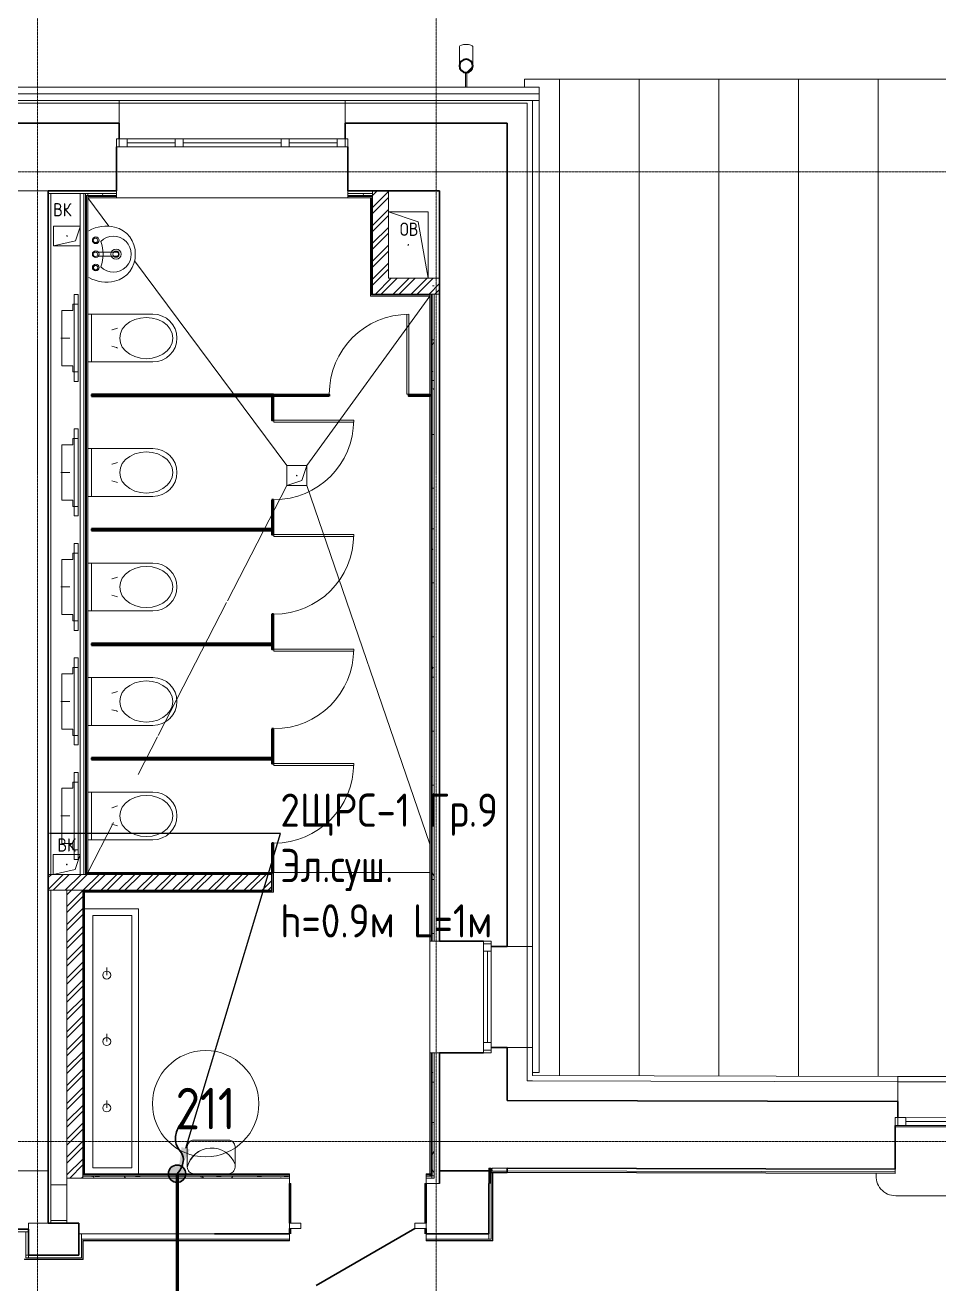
# Model space of a CAD drawing. Header units: millimetres. Extents: x -32 to 417638015, y -35 to 175284279.
# Drawn here: x 797822 to 804699, y 63641 to 73117 of the extents above; entities that cross this region are included whole.
import ezdxf
from ezdxf import colors
from ezdxf.entities.mleader import LeaderData, LeaderLine
from ezdxf.math import Vec2, Vec3

# ---------------------------------------------------------------- set-up
doc = ezdxf.new("R2010")
doc.units = ezdxf.units.MM
doc.linetypes.add('ADSK_Линия сетки', pattern=[25, 20, -2.5, 0, -2.5])
for name, color, linetype, lineweight in [('_ Окна', 7, 'Continuous', 9), ('_ЭМ_гофра', 5, 'Continuous', 60), ('_ЭМ_ТХобщее_слой', 7, 'Continuous', 30), ('Аннотация', 7, 'Continuous', 18), ('Двери', 7, 'Continuous', 9), ('Двери открывание', 7, 'Continuous', 9), ('Крыша', 7, 'Continuous', 9), ('Крыша штриховка', 7, 'Continuous', 9), ('Обобщенные модели', 7, 'Continuous', 18), ('Окна', 7, 'Continuous', 9), ('Оси', 253, 'Continuous', 9), ('Перекрытие', 7, 'Continuous', 18), ('Сантехника', 7, 'Continuous', 18), ('Стены внутренние', 7, 'Continuous', 18), ('Стены наружные', 7, 'Continuous', 18), ('Стены несущие', 7, 'Continuous', 30), ('Стены отделка', 7, 'Continuous', 30), ('Стены перегородки', 7, 'Continuous', 30), ('Стены штриховка', 7, 'Continuous', 9), ('ТХ', 5, 'Continuous', 0), ('ШТРИХОВКА', 252, 'Continuous', 15), ('ЭОМ_Кабельный вывод', 1, 'Continuous', 35)]:
    doc.layers.add(name, color=color, linetype=linetype, lineweight=lineweight)
doc.layers.add('_ЭМ_Надписи', color=7, linetype='Continuous')
doc.layers.add('ЭОМ_Лотки рабочие', color=5, linetype='Continuous')
doc.layers.add('Линии', color=7, linetype='Continuous', lineweight=9, true_color=0x00a600)
doc.styles.add('GOST Common', font='GOST_Common.ttf', dxfattribs={"width": 0.9, "height": 350})
doc.styles.add('GOST Common_5', font='GOST_Common.ttf', dxfattribs={"width": 0.9, "height": 200})
doc.styles.add('ЭОМ', font='isocpeur.ttf', dxfattribs={"width": 0.85, "height": 250})
pattern_1 = [(45, (686.36, 338.7), (-67.35192, 67.35192), []), (45, (731.26, 338.7), (-67.35192, 67.35192), [])]
pattern_2 = [(0, (686.36, 338.7), (406.4, 101.6), [33.528, -271.272, 33.528, -271.272, -1625.6]), (0, (686.36, 338.7), (406.4, 101.6), [-609.6, 33.528, -576.072, 33.528, -271.272, -711.2]), (0, (686.36, 338.7), (406.4, 101.6), [-1524, 33.528, -169.672, 33.528, -474.472]), (120, (838.76, 389.5), (-291.1882, 301.15272), [33.528, -271.272, 33.528, -271.272, -1625.6]), (120, (838.76, 389.5), (-291.1882, 301.15272), [-609.6, 33.528, -576.072, 33.528, -271.272, -711.2]), (120, (838.76, 389.5), (-291.1882, 301.15272), [-1524, 33.528, -169.672, 33.528, -474.472]), (240, (889.56, 592.7), (-115.2118, -402.75272), [33.528, -271.272, 33.528, -271.272, -1625.6]), (240, (889.56, 592.7), (-115.2118, -402.75272), [-609.6, 33.528, -576.072, 33.528, -271.272, -711.2]), (240, (889.56, 592.7), (-115.2118, -402.75272), [-1524, 33.528, -169.672, 33.528, -474.472])]

# ---------------------------------------------------------------- blocks, each defined once
blk = doc.blocks.new('Тх 2 этаж')
at = {"layer": 'ТХ', "color": 252, "true_color": 0x939598}
blk.add_lwpolyline([(14702.1, 10967.6), (14961.9, 10967.6, -0.414214), (15011.9, 10917.6), (15011.9, 10764.8, -0.414214), (14961.9, 10714.8), (14702.1, 10714.8, -0.414214), (14652.1, 10764.8), (14652.1, 10917.6, -0.414214)], format="xyb", close=True, dxfattribs=at)
blk.add_arc((14835.2, 10721), 187.6, 19.61673, 167.34781, dxfattribs=at)
blk = doc.blocks.new('План 2 этажа')
h = blk.add_hatch()
h.set_pattern_fill('ANSI32', color=8, scale=10)
h.set_pattern_definition(pattern_1)
h.paths.add_polyline_path([(10476.357, 19783.233), (10476.357, 20441.225), (10356.357, 20441.225), (10356.357, 19663.233), (10861.357, 19663.233), (10861.357, 19783.233)])
h = blk.add_hatch()
h.set_pattern_fill('ANSI32', color=8, scale=10)
h.set_pattern_definition(pattern_1)
h.paths.add_polyline_path([(8176.357, 15173.805), (8056.357, 15173.805), (8056.357, 13006.964), (8176.357, 13006.964)])
h.paths.add_polyline_path([(9596.357, 15173.805), (9596.357, 15293.79), (7916.357, 15293.79), (7916.357, 15173.805)])
at = {"layer": 'Крыша штриховка'}
h = blk.add_hatch(dxfattribs=at)
h.set_pattern_fill('FP_9', color=8, style=0, pattern_type=2)
h.set_pattern_definition([(270, (842.4, -16860.6), (600, 4e-14), [])])
h.paths.add_polyline_path([(33323.741, 13727.567), (38561.401, 13727.567), (38561.401, 13870.523), (38536.457, 13870.23), (38450.578, 21210.018), (38450.578, 21260.018), (38561.401, 21260.018), (38561.401, 21280.018), (32084.069, 21280.018), (32132.058, 21244.23), (30695.26, 19317.578), (30795.993, 19317.578), (30775.173, 19257.578), (30650.515, 19257.578), (29869.541, 18211.892), (29870.689, 18210.718), (25704.645, 13743.182), (31635.996, 13727.567), (32964.784, 13727.567)])
h.paths.add_polyline_path([(11561.357, 13740.416), (11561.357, 13740.521), (11526.903, 13740.507)])
h.paths.add_polyline_path([(24101.353, 13747.403), (24081.951, 13775.515), (24089.825, 13775.515), (20054.748, 18104.105), (20056.478, 18105.419), (20054.748, 18104.416), (19974.307, 18230.272), (19576.179, 18230.272), (19104.572, 19591.027), (18087.478, 21182.333), (18240.312, 21280.018), (11501.357, 21280.018), (11501.357, 21221.225), (11611.357, 21221.225), (11611.357, 13801.225), (11561.357, 13801.225), (11561.357, 13780.416), (23901.782, 13747.928)])
h.paths.add_polyline_path([(33423.969, 13905.448), (33421.469, 13905.448), (33420.912, 13996.099), (33403.907, 13999.98), (33385.214, 14015.656), (33375.773, 14035.731), (33376.469, 14192.982), (33379.485, 14197.96), (33383.168, 14200.708), (33394.33, 14204.67), (33409.368, 14207.374), (33426.469, 14208.433), (33451.469, 14206.363), (33464.772, 14202.721), (33472.383, 14198.759), (33474.766, 14196.981), (33476.469, 14192.982), (33476.469, 14033.814), (33465.561, 14013.162), (33447.175, 13999.557), (33431.469, 13994.831), (33430.799, 13905.448), (33425.175, 13905.448)])
h.paths.add_polyline_path([(16661.357, 13905.448), (16656.357, 13905.448), (16655.8, 13996.099), (16638.795, 13999.98), (16620.102, 14015.656), (16610.661, 14035.731), (16611.357, 14192.982), (16614.373, 14197.96), (16618.056, 14200.708), (16629.218, 14204.67), (16644.256, 14207.374), (16661.357, 14208.433), (16686.357, 14206.363), (16699.66, 14202.721), (16707.271, 14198.759), (16709.654, 14196.981), (16711.357, 14192.982), (16711.357, 14033.814), (16700.449, 14013.162), (16682.063, 13999.557), (16666.357, 13994.831), (16665.688, 13905.448), (16662.651, 13905.448)])
at = {"layer": 'Обобщенные модели', "lineweight": 9}
h = blk.add_hatch(dxfattribs=at)
h.set_pattern_fill('FP_25', color=8, style=0, pattern_type=2)
h.set_pattern_definition([(45, (686.36, 338.7), (-106.066, 106.066), [])])
h.paths.add_polyline_path([(11061.357, 21331.225), (11083.052, 21336.176), (11100.449, 21350.05), (11110.104, 21370.098), (11110.104, 21392.351), (11100.449, 21412.399), (11083.052, 21426.273), (11061.357, 21431.225), (11039.663, 21426.273), (11022.266, 21412.399), (11012.611, 21392.351), (11012.611, 21370.098), (11022.266, 21350.05), (11039.663, 21336.176)])
at = {"layer": 'Стены внутренние', "lineweight": 9}
h = blk.add_hatch(dxfattribs=at)
h.set_pattern_fill('FP_6', color=8, style=0, pattern_type=2)
h.set_pattern_definition(pattern_2)
h.paths.add_polyline_path([(8216.246, 20406.225), (8430.481, 20406.225), (8430.481, 20421.225), (8216.246, 20421.225)])
h.paths.add_polyline_path([(10427.357, 20406.225), (10427.357, 20421.225), (10170.481, 20421.225), (10170.481, 20406.225), (10292.286, 20406.225)])
h = blk.add_hatch(dxfattribs=at)
h.set_pattern_fill('FP_6', color=8, style=0, pattern_type=2)
h.set_pattern_definition(pattern_2)
h.paths.add_polyline_path([(10815.728, 13024.464), (10821.357, 13024.464), (10821.357, 13950.964), (10806.357, 13950.964), (10806.357, 13024.464)])
h.paths.add_polyline_path([(10806.357, 14790.964), (10821.357, 14791.964), (10821.357, 19734.233), (10806.357, 19734.233), (10806.357, 14940.854)])
h = blk.add_hatch(dxfattribs=at)
h.set_pattern_fill('FP_6', color=8, style=0, pattern_type=2)
h.set_pattern_definition(pattern_2)
h.paths.add_polyline_path([(8096.357, 13006.964), (9731.357, 13006.964), (9731.357, 13021.964), (8096.357, 13021.964)])
h.paths.add_polyline_path([(10803.857, 13006.964), (10803.857, 13021.964), (10761.357, 13021.964), (10761.357, 13006.964)])
at = {"layer": '_ Окна', "color": 8, "lineweight": 18}
for p, q in [((8430.481, 20771.225), (8430.481, 20831.225)), ((8430.481, 20831.225), (8510.481, 20831.225)), ((8510.481, 20771.225), (8430.481, 20771.225)), ((8510.481, 20831.225), (8510.481, 20771.225)), ((8870.481, 20771.225), (8870.481, 20831.225)), ((8870.481, 20831.225), (8930.481, 20831.225)), ((8930.481, 20771.225), (8870.481, 20771.225)), ((8930.481, 20831.225), (8930.481, 20771.225)), ((9670.481, 20771.225), (9670.481, 20831.225)), ((9670.481, 20831.225), (9730.481, 20831.225)), ((9730.481, 20771.225), (9670.481, 20771.225)), ((9730.481, 20831.225), (9730.481, 20771.225)), ((10090.481, 20831.225), (10090.481, 20771.225)), ((10170.481, 20831.225), (10090.481, 20831.225)), ((10090.481, 20771.225), (10170.481, 20771.225)), ((10170.481, 20771.225), (10170.481, 20831.225)), ((11191.357, 14714.964), (11191.357, 14790.964)), ((11191.357, 14790.964), (11251.357, 14790.964)), ((11251.357, 14790.964), (11251.357, 14714.964)), ((11251.357, 14714.964), (11191.357, 14714.964)), ((11251.357, 14026.964), (11191.357, 14026.964)), ((11191.357, 14026.964), (11191.357, 13950.964)), ((11251.357, 13950.964), (11251.357, 14026.964)), ((11191.357, 13950.964), (11251.357, 13950.964)), ((14290.857, 13403.229), (14291.014, 13463.229)), ((14291.014, 13463.229), (14371.014, 13463.018)), ((14371.014, 13463.018), (14370.856, 13403.018)), ((14370.856, 13403.018), (14290.857, 13403.229))]:
    blk.add_line(p, q, dxfattribs=at)
at = {"layer": '_ Окна', "color": 8}
for p, q in [((8450.481, 20771.225), (8450.481, 20831.225)), ((8510.481, 20801.225), (8870.481, 20801.225)), ((8930.481, 20801.225), (9670.481, 20801.225)), ((9730.481, 20801.225), (10090.481, 20801.225)), ((10150.481, 20771.225), (10150.481, 20831.225)), ((11191.357, 14770.964), (11251.357, 14770.964)), ((11221.357, 14714.964), (11221.357, 14026.964)), ((11191.357, 13970.964), (11251.357, 13970.964)), ((14310.856, 13403.176), (14311.014, 13463.176)), ((14370.935, 13433.018), (14730.934, 13432.071))]:
    blk.add_line(p, q, dxfattribs=at)
at = {"layer": 'Двери', "color": 8}
for p, q in [((10615.493, 18910.782), (10615.493, 19510.782)), ((10631.493, 18910.782), (10631.493, 19510.782)), ((10615.493, 18910.782), (10631.493, 18910.782)), ((9615.357, 18698.79), (9615.357, 18714.79)), ((9615.357, 18714.79), (10215.357, 18714.79)), ((9615.357, 18698.79), (10215.357, 18698.79)), ((10215.357, 18698.79), (10215.357, 18714.79)), ((9615.357, 17836.79), (9615.357, 17852.79)), ((9615.357, 17852.79), (10215.357, 17852.79)), ((9615.357, 17836.79), (10215.357, 17836.79)), ((10215.357, 17836.79), (10215.357, 17852.79)), ((9615.357, 16974.79), (9615.357, 16990.79)), ((9615.357, 16990.79), (10215.357, 16990.79)), ((9615.357, 16974.79), (10215.357, 16974.79)), ((10215.357, 16974.79), (10215.357, 16990.79)), ((9615.357, 16112.79), (9615.357, 16128.79)), ((9615.357, 16128.79), (10215.357, 16128.79)), ((9615.357, 16112.79), (10215.357, 16112.79)), ((10215.357, 16112.79), (10215.357, 16128.79)), ((9731.357, 12666.964), (9818.357, 12666.964)), ((9731.357, 12626.964), (9731.357, 12666.964)), ((9818.357, 12626.964), (9731.357, 12626.964)), ((9818.357, 12666.964), (9818.357, 12626.964)), ((10674.357, 12666.964), (10761.357, 12666.964)), ((10674.357, 12626.964), (10674.357, 12666.964)), ((10761.357, 12626.964), (10674.357, 12626.964)), ((10761.357, 12666.964), (10761.357, 12626.964))]:
    blk.add_line(p, q, dxfattribs=at)
at = {"layer": 'Двери', "color": 8, "lineweight": 30}
blk.add_line((10674.357, 12626.964), (9933.04, 12198.964), dxfattribs=at)
at = {"layer": 'Двери открывание', "color": 8}
for centre, start, end in [((10631.493, 18910.782), 90, 180), ((9615.357, 18714.79), 270, 0), ((9615.357, 17852.79), 270, 0), ((9615.357, 16990.79), 270, 0), ((9615.357, 16128.79), 270, 0)]:
    blk.add_arc(centre, 600, start, end, dxfattribs=at)
at = {"layer": 'Крыша', "color": 8}
for p, q in [((11501.357, 21280.018), (11501.357, 21221.225)), ((18240.312, 21280.018), (11501.357, 21280.018))]:
    blk.add_line(p, q, dxfattribs=at)
at = {"layer": 'Линии', "color": 8}
blk.add_circle((9100.853, 13567.557), 400, dxfattribs=at)
at = {"layer": 'Обобщенные модели', "color": 8}
for p, q in [((11011.357, 21527.376), (11011.357, 21484.872)), ((11111.357, 21484.872), (11111.357, 21527.376)), ((11056.357, 21330.366), (11056.357, 21221.225)), ((11066.357, 21221.225), (11066.357, 21330.366)), ((10776.357, 20283.233), (10476.357, 20283.233)), ((10701.357, 20208.233), (10476.357, 20283.233)), ((10776.357, 20283.233), (10476.357, 20283.233)), ((10776.357, 19783.233), (10776.357, 20283.233)), ((10776.357, 19783.233), (10776.357, 20283.233)), ((10776.357, 19783.233), (10701.357, 20208.233)), ((7956.357, 20025.7), (7956.357, 20175.7)), ((7956.357, 20175.7), (8156.357, 20175.7)), ((8156.357, 20175.7), (7956.357, 20175.7)), ((7956.357, 20175.7), (7956.357, 20025.7)), ((8156.357, 20168.534), (8121.246, 20063.2)), ((8121.246, 20063.2), (7956.357, 20025.7)), ((8156.357, 20025.7), (7956.357, 20025.7)), ((7956.357, 20025.7), (8128.241, 20025.7)), ((9711.357, 18221.225), (9711.357, 18371.225)), ((9711.357, 18371.225), (9861.357, 18371.225)), ((9861.357, 18371.225), (9711.357, 18371.225)), ((9711.357, 18371.225), (9711.357, 18221.225)), ((9861.357, 18371.225), (9823.857, 18258.725)), ((9861.357, 18371.225), (9861.357, 18221.225)), ((9861.357, 18221.225), (9861.357, 18371.225)), ((9823.857, 18258.725), (9711.357, 18221.225)), ((9861.357, 18221.225), (9711.357, 18221.225)), ((9711.357, 18221.225), (9861.357, 18221.225)), ((7953.974, 15293.79), (7953.974, 15443.79)), ((7953.974, 15443.79), (7973.974, 15443.79)), ((7973.974, 15443.79), (7953.974, 15443.79)), ((7953.974, 15443.79), (7953.974, 15293.79)), ((8156.357, 15443.775), (8118.862, 15331.29)), ((8156.362, 15443.775), (8156.362, 15293.79)), ((8156.362, 15293.79), (8156.362, 15443.775)), ((8118.862, 15331.29), (7953.974, 15293.79))]:
    blk.add_line(p, q, dxfattribs=at)
at = {"layer": 'Обобщенные модели', "color": 8, "lineweight": 40}
for p, q in [((9611.357, 18906.79), (8241.357, 18906.79)), ((8241.357, 18906.79), (8241.357, 18894.79)), ((8241.357, 18894.79), (9611.357, 18894.79)), ((9611.357, 18894.79), (9611.357, 18906.79)), ((9611.357, 18114.79), (9599.357, 18114.79)), ((9611.357, 17894.79), (8241.357, 17894.79)), ((8241.357, 17894.79), (8241.357, 17882.79)), ((8241.357, 17882.79), (9611.357, 17882.79)), ((9611.357, 17882.79), (9611.357, 17894.79)), ((9611.357, 17252.79), (9599.357, 17252.79)), ((9611.357, 17032.79), (8241.357, 17032.79)), ((8241.357, 17032.79), (8241.357, 17020.79)), ((8241.357, 17020.79), (9611.357, 17020.79)), ((9611.357, 17020.79), (9611.357, 17032.79)), ((9611.357, 16390.79), (9599.357, 16390.79)), ((9611.357, 16170.79), (8241.357, 16170.79)), ((8241.357, 16170.79), (8241.357, 16158.79)), ((8241.357, 16158.79), (9611.357, 16158.79)), ((9611.357, 16158.79), (9611.357, 16170.79)), ((9611.357, 15528.79), (9599.357, 15528.79))]:
    blk.add_line(p, q, dxfattribs=at)
at = {"layer": 'Обобщенные модели', "color": 8, "flags": 128}
for points in [[(11011.357, 21394.241), (11011.357, 21395.512), (11011.357, 21398.175), (11011.357, 21401.052), (11011.357, 21404.136), (11011.357, 21407.424), (11011.357, 21410.91), (11011.357, 21414.589), (11011.357, 21418.454), (11011.357, 21422.499), (11011.357, 21426.719), (11011.357, 21431.105), (11011.357, 21435.652), (11011.357, 21440.352), (11011.357, 21445.197), (11011.357, 21450.179), (11011.357, 21455.291), (11011.357, 21460.525), (11011.357, 21465.872), (11011.357, 21471.324), (11011.357, 21476.871), (11011.357, 21482.505), (11011.357, 21484.872)], [(11111.357, 21484.872), (11111.357, 21479.204), (11111.357, 21473.62), (11111.357, 21468.127), (11111.357, 21462.736), (11111.357, 21457.454), (11111.357, 21452.29), (11111.357, 21447.253), (11111.357, 21442.349), (11111.357, 21437.588), (11111.357, 21432.977), (11111.357, 21428.523), (11111.357, 21424.233), (11111.357, 21420.115), (11111.357, 21416.174), (11111.357, 21412.417), (11111.357, 21408.85), (11111.357, 21405.479), (11111.357, 21402.31), (11111.357, 21399.346), (11111.357, 21396.593), (11111.357, 21394.241)]]:
    blk.add_lwpolyline(points, dxfattribs=at)
at = {"layer": 'Обобщенные модели', "color": 8, "lineweight": 40}
for points in [[(9611.357, 18714.79), (9611.357, 18894.79), (9599.357, 18894.79), (9599.357, 18714.79)], [(10031.493, 18894.782), (9611.357, 18894.782), (9611.357, 18906.782), (10031.493, 18906.782)], [(10631.493, 18906.782), (10788.492, 18906.782), (10788.492, 18894.782), (10631.493, 18894.782)], [(9611.357, 17852.79), (9611.357, 17894.79), (9599.357, 17894.79), (9599.357, 17852.79)], [(9611.357, 16990.79), (9611.357, 17032.79), (9599.357, 17032.79), (9599.357, 16990.79)], [(9611.357, 16128.79), (9611.357, 16170.79), (9599.357, 16170.79), (9599.357, 16128.79)]]:
    blk.add_lwpolyline(points, close=True, dxfattribs=at)
for points in [[(9599.357, 18114.79), (9599.357, 17894.79), (9611.357, 17894.79), (9611.357, 18114.79)], [(9599.357, 17252.79), (9599.357, 17032.79), (9611.357, 17032.79), (9611.357, 17252.79)], [(9599.357, 16390.79), (9599.357, 16170.79), (9611.357, 16170.79), (9611.357, 16390.79)], [(9599.357, 15528.79), (9599.357, 15308.79), (9611.357, 15308.79), (9611.357, 15528.79)]]:
    blk.add_lwpolyline(points, dxfattribs=at)
at = {"layer": 'Обобщенные модели', "color": 8}
for centre, radius, start, end in [((11061.357, 21381.225), 52, 90, 270), ((11061.357, 21381.225), 52, 270, 90), ((8057.552, 20100.7), 2.5, 0, 180), ((8057.552, 20100.7), 2.5, 120, 180), ((8057.552, 20100.7), 2.5, 180, 0), ((8057.552, 20100.7), 2.5, 240, 345), ((8057.552, 20100.7), 2.5, 15, 90), ((10626.357, 20033.233), 2.5, 0, 180), ((10626.357, 20033.233), 2.5, 60, 180), ((10626.357, 20033.233), 2.5, 180, 0), ((10626.357, 20033.233), 2.5, 180, 285), ((10626.357, 20033.233), 2.5, 15, 30), ((9786.357, 18296.225), 2.5, 0, 180), ((9786.357, 18296.225), 2.5, 120, 180), ((9786.357, 18296.225), 2.5, 180, 0), ((9786.357, 18296.225), 2.5, 240, 345), ((9786.357, 18296.225), 2.5, 15, 90), ((8055.168, 15368.79), 2.5, 0, 180), ((8055.168, 15368.79), 2.5, 120, 180), ((8055.168, 15368.79), 2.5, 180, 0), ((8055.168, 15368.79), 2.5, 240, 345), ((8055.168, 15368.79), 2.5, 15, 90)]:
    blk.add_arc(centre, radius, start, end, dxfattribs=at)
at = {"layer": 'Обобщенные модели', "color": 8, "lineweight": 40}
for start, end in [(90, 270), (270, 90)]:
    blk.add_arc((11061.357, 21381.225), 50, start, end, dxfattribs=at)
at = {"layer": 'Обобщенные модели', "color": 8}
for start_param, end_param in [(4.71238898, 6.28318531), (3.14159265, 4.71238898)]:
    blk.add_ellipse((11061.357, 21527.376), major_axis=(-50, 0), ratio=0.30901699, start_param=start_param, end_param=end_param, dxfattribs=at)
at = {"layer": 'Окна', "color": 8}
for p, q in [((8430.481, 20831.225), (8430.481, 20771.225)), ((8510.481, 20831.225), (8430.481, 20831.225)), ((8430.481, 20771.225), (8510.481, 20771.225)), ((8510.481, 20831.225), (8870.481, 20831.225)), ((8870.481, 20771.225), (8510.481, 20771.225)), ((8930.481, 20831.225), (8870.481, 20831.225)), ((8870.481, 20771.225), (8930.481, 20771.225)), ((8930.481, 20831.225), (9670.481, 20831.225)), ((9670.481, 20771.225), (8930.481, 20771.225)), ((9730.481, 20831.225), (9670.481, 20831.225)), ((9670.481, 20771.225), (9730.481, 20771.225)), ((9730.481, 20831.225), (10090.481, 20831.225)), ((10090.481, 20771.225), (9730.481, 20771.225)), ((10170.481, 20831.225), (10090.481, 20831.225)), ((10090.481, 20771.225), (10170.481, 20771.225)), ((10170.481, 20771.225), (10170.481, 20831.225)), ((11251.357, 14790.964), (11191.357, 14790.964)), ((11191.357, 14790.964), (11191.357, 14714.964)), ((11251.357, 14714.964), (11251.357, 14790.964)), ((11191.357, 14026.964), (11191.357, 14714.964)), ((11251.357, 14714.964), (11251.357, 14026.964)), ((11191.357, 14026.964), (11191.357, 13950.964)), ((11251.357, 13950.964), (11251.357, 14026.964)), ((11191.357, 13950.964), (11251.357, 13950.964)), ((14291.014, 13463.229), (14290.857, 13403.229)), ((14371.014, 13463.018), (14291.014, 13463.229)), ((14371.014, 13463.018), (14731.013, 13462.07)), ((14290.857, 13403.229), (14370.856, 13403.018)), ((14730.855, 13402.071), (14370.856, 13403.018))]:
    blk.add_line(p, q, dxfattribs=at)
at = {"layer": 'Оси', "color": 8, "linetype": 'ADSK_Линия сетки'}
for p, q in [((7835.923, -4690.674), (7835.923, 22196.433)), ((10835.923, -4690.674), (10835.923, 22196.433)), ((-9428.371, 20583.7), (56691.21, 20583.7)), ((-9428.371, 13283.7), (56691.21, 13283.7))]:
    blk.add_line(p, q, dxfattribs=at)
at = {"layer": 'Перекрытие', "color": 8}
for p, q in [((8213.746, 20404.725), (8213.746, 20421.391)), ((8372.688, 20174.159), (8213.746, 20388.225)), ((9711.357, 18371.225), (8566.391, 19913.278)), ((9861.357, 18371.225), (10788.357, 19648.233)), ((9711.357, 18221.225), (9264.797, 17352.79)), ((10788.357, 15521.398), (9861.357, 18221.225)), ((9258.626, 17340.79), (8744.414, 16340.79)), ((8738.243, 16328.79), (8592.43, 16045.225)), ((8407.313, 15685.224), (8213.746, 15308.79)), ((9585.357, 15308.79), (10788.357, 15308.79)), ((14290.988, 13393.228), (14290.988, 13054.15)), ((16110.837, 13393.228), (14290.988, 13393.228)), ((7936.357, 12956.733), (8056.357, 12956.733)), ((9741.357, 12966.964), (9731.357, 12966.964)), ((9731.357, 12956.733), (9741.357, 12956.733)), ((9741.357, 12666.964), (9741.357, 12966.964)), ((10751.357, 12966.964), (10751.357, 12666.964)), ((10761.357, 12966.964), (10751.357, 12966.964)), ((10751.357, 12956.733), (10761.357, 12956.733)), ((14295.101, 12874.15), (16098.979, 12874.15)), ((9741.357, 12622.482), (9731.357, 12622.482)), ((9741.357, 12587.778), (9741.357, 12626.964)), ((10751.357, 12626.964), (10751.357, 12587.778)), ((10761.357, 12622.482), (10751.357, 12622.482))]:
    blk.add_line(p, q, dxfattribs=at)
blk.add_arc((14295.101, 13021.84), 147.69, 172.2666719, 270, dxfattribs=at)
at = {"layer": 'Сантехника', "color": 8}
for p, q in [((8437.575, 19978.737), (8293.372, 19978.737)), ((8437.575, 19948.737), (8293.372, 19948.737)), ((8111.357, 19004.29), (8111.357, 19659.29)), ((8111.357, 19659.29), (8142.357, 19659.29)), ((8142.357, 19659.29), (8142.357, 19004.29)), ((8017.357, 19539.79), (8017.357, 19123.79)), ((8102.357, 19539.79), (8017.357, 19539.79)), ((8102.357, 19586.79), (8102.357, 19539.79)), ((8142.357, 19586.79), (8102.357, 19586.79)), ((8142.357, 19076.79), (8142.357, 19586.79)), ((8198.517, 19511.79), (8196.357, 19511.79)), ((8196.357, 19511.79), (8198.517, 19511.79)), ((8704.434, 19511.79), (8213.746, 19511.79)), ((8213.746, 19511.79), (8241.357, 19511.79)), ((8241.357, 19511.79), (8241.357, 19151.79)), ((8079.057, 19331.79), (8011.057, 19331.79)), ((8196.357, 19151.79), (8198.517, 19151.79)), ((8198.517, 19151.79), (8196.357, 19151.79)), ((8213.746, 19151.79), (8704.434, 19151.79)), ((8241.357, 19151.79), (8213.746, 19151.79)), ((8017.357, 19123.79), (8102.357, 19123.79)), ((8102.357, 19123.79), (8102.357, 19076.79)), ((8102.357, 19076.79), (8142.357, 19076.79)), ((8142.357, 19004.29), (8111.357, 19004.29)), ((8102.357, 18574.79), (8102.357, 18527.79)), ((8142.357, 18574.79), (8102.357, 18574.79)), ((8111.357, 17992.29), (8111.357, 18647.29)), ((8111.357, 18647.29), (8142.357, 18647.29)), ((8142.357, 18647.29), (8142.357, 17992.29)), ((8142.357, 18064.79), (8142.357, 18574.79)), ((8017.357, 18527.79), (8017.357, 18111.79)), ((8102.357, 18527.79), (8017.357, 18527.79)), ((8198.517, 18499.79), (8196.357, 18499.79)), ((8196.357, 18499.79), (8198.517, 18499.79)), ((8704.434, 18499.79), (8213.746, 18499.79)), ((8213.746, 18499.79), (8241.357, 18499.79)), ((8241.357, 18499.79), (8241.357, 18139.79)), ((8079.057, 18319.79), (8011.057, 18319.79)), ((8017.357, 18111.79), (8102.357, 18111.79)), ((8102.357, 18111.79), (8102.357, 18064.79)), ((8196.357, 18139.79), (8198.517, 18139.79)), ((8198.517, 18139.79), (8196.357, 18139.79)), ((8213.746, 18139.79), (8704.434, 18139.79)), ((8241.357, 18139.79), (8213.746, 18139.79)), ((8102.357, 18064.79), (8142.357, 18064.79)), ((8142.357, 17992.29), (8111.357, 17992.29)), ((8111.357, 17130.29), (8111.357, 17785.29)), ((8111.357, 17785.29), (8142.357, 17785.29)), ((8142.357, 17785.29), (8142.357, 17130.29)), ((8017.357, 17665.79), (8017.357, 17249.79)), ((8102.357, 17665.79), (8017.357, 17665.79)), ((8102.357, 17712.79), (8102.357, 17665.79)), ((8142.357, 17712.79), (8102.357, 17712.79)), ((8142.357, 17202.79), (8142.357, 17712.79)), ((8198.517, 17637.79), (8196.357, 17637.79)), ((8196.357, 17637.79), (8198.517, 17637.79)), ((8704.434, 17637.79), (8213.746, 17637.79)), ((8213.746, 17637.79), (8241.357, 17637.79)), ((8241.357, 17637.79), (8241.357, 17277.79)), ((8079.057, 17457.79), (8011.057, 17457.79)), ((8017.357, 17249.79), (8102.357, 17249.79)), ((8102.357, 17249.79), (8102.357, 17202.79)), ((8196.357, 17277.79), (8198.517, 17277.79)), ((8198.517, 17277.79), (8196.357, 17277.79)), ((8213.746, 17277.79), (8704.434, 17277.79)), ((8241.357, 17277.79), (8213.746, 17277.79)), ((8102.357, 17202.79), (8142.357, 17202.79)), ((8142.357, 17130.29), (8111.357, 17130.29)), ((8111.357, 16268.29), (8111.357, 16923.29)), ((8111.357, 16923.29), (8142.357, 16923.29)), ((8142.357, 16923.29), (8142.357, 16268.29)), ((8017.357, 16803.79), (8017.357, 16387.79)), ((8102.357, 16803.79), (8017.357, 16803.79)), ((8102.357, 16850.79), (8102.357, 16803.79)), ((8142.357, 16850.79), (8102.357, 16850.79)), ((8142.357, 16340.79), (8142.357, 16850.79)), ((8198.517, 16775.79), (8196.357, 16775.79)), ((8196.357, 16775.79), (8198.517, 16775.79)), ((8704.434, 16775.79), (8213.746, 16775.79)), ((8213.746, 16775.79), (8241.357, 16775.79)), ((8241.357, 16775.79), (8241.357, 16415.79)), ((8079.057, 16595.79), (8011.057, 16595.79)), ((8196.357, 16415.79), (8198.517, 16415.79)), ((8198.517, 16415.79), (8196.357, 16415.79)), ((8213.746, 16415.79), (8704.434, 16415.79)), ((8241.357, 16415.79), (8213.746, 16415.79)), ((8017.357, 16387.79), (8102.357, 16387.79)), ((8102.357, 16387.79), (8102.357, 16340.79)), ((8102.357, 16340.79), (8142.357, 16340.79)), ((8142.357, 16268.29), (8111.357, 16268.29)), ((8111.357, 15406.29), (8111.357, 16061.29)), ((8111.357, 16061.29), (8142.357, 16061.29)), ((8142.357, 16061.29), (8142.357, 15406.29)), ((8017.357, 15941.79), (8017.357, 15525.79)), ((8102.357, 15941.79), (8017.357, 15941.79)), ((8102.357, 15988.79), (8102.357, 15941.79)), ((8142.357, 15988.79), (8102.357, 15988.79)), ((8142.357, 15478.79), (8142.357, 15988.79)), ((8198.517, 15913.79), (8196.357, 15913.79)), ((8196.357, 15913.79), (8198.517, 15913.79)), ((8704.434, 15913.79), (8213.746, 15913.79)), ((8213.746, 15913.79), (8241.357, 15913.79)), ((8241.357, 15913.79), (8241.357, 15553.79)), ((8079.057, 15733.79), (8011.057, 15733.79)), ((8196.357, 15553.79), (8198.517, 15553.79)), ((8198.517, 15553.79), (8196.357, 15553.79)), ((8213.746, 15553.79), (8704.434, 15553.79)), ((8241.357, 15553.79), (8213.746, 15553.79)), ((8017.357, 15525.79), (8102.357, 15525.79)), ((8102.357, 15525.79), (8102.357, 15478.79)), ((8102.357, 15478.79), (8142.357, 15478.79)), ((8142.357, 15406.29), (8111.357, 15406.29)), ((8188.357, 15035.384), (8596.357, 15035.384)), ((8251.357, 14985.384), (8546.357, 14985.384)), ((8251.357, 13085.384), (8251.357, 14985.384)), ((8546.357, 14985.384), (8546.357, 13085.384)), ((8596.357, 15035.384), (8596.357, 13039.964)), ((8356.357, 14535.384), (8356.357, 14592.384)), ((8356.357, 14035.384), (8356.357, 14092.384)), ((8356.357, 13535.384), (8356.357, 13592.384)), ((8546.357, 13085.384), (8251.357, 13085.384))]:
    blk.add_line(p, q, dxfattribs=at)
at = {"layer": 'Сантехника', "color": 8, "flags": 128}
for points in [[(8453.857, 19331.79), (8458.872, 19366.281), (8473.664, 19399.042), (8497.491, 19428.431), (8529.159, 19452.974), (8567.081, 19471.44), (8609.353, 19482.904), (8653.857, 19486.79), (8698.362, 19482.904), (8740.634, 19471.44), (8778.555, 19452.974), (8810.224, 19428.431), (8834.051, 19399.042), (8848.843, 19366.281), (8853.857, 19331.79)], [(8437.63, 19406.786), (8396.229, 19394.065), (8393.581, 19393.529)], [(8393.581, 19270.051), (8429, 19260.129), (8437.63, 19256.794)], [(8853.857, 19331.79), (8848.843, 19297.299), (8834.051, 19264.538), (8810.224, 19235.149), (8778.555, 19210.606), (8740.634, 19192.14), (8698.362, 19180.676), (8653.857, 19176.79), (8609.353, 19180.676), (8567.081, 19192.14), (8529.159, 19210.606), (8497.491, 19235.149), (8473.664, 19264.538), (8458.872, 19297.299), (8453.857, 19331.79)], [(8437.63, 18394.786), (8396.229, 18382.065), (8393.581, 18381.529)], [(8453.857, 18319.79), (8458.872, 18354.281), (8473.664, 18387.042), (8497.491, 18416.431), (8529.159, 18440.974), (8567.081, 18459.44), (8609.353, 18470.904), (8653.857, 18474.79), (8698.362, 18470.904), (8740.634, 18459.44), (8778.555, 18440.974), (8810.224, 18416.431), (8834.051, 18387.042), (8848.843, 18354.281), (8853.857, 18319.79)], [(8853.857, 18319.79), (8848.843, 18285.299), (8834.051, 18252.538), (8810.224, 18223.149), (8778.555, 18198.606), (8740.634, 18180.14), (8698.362, 18168.676), (8653.857, 18164.79), (8609.353, 18168.676), (8567.081, 18180.14), (8529.159, 18198.606), (8497.491, 18223.149), (8473.664, 18252.538), (8458.872, 18285.299), (8453.857, 18319.79)], [(8393.581, 18258.051), (8429, 18248.129), (8437.63, 18244.794)], [(8437.63, 17532.786), (8396.229, 17520.065), (8393.581, 17519.529)], [(8453.857, 17457.79), (8458.872, 17492.281), (8473.664, 17525.042), (8497.491, 17554.431), (8529.159, 17578.974), (8567.081, 17597.44), (8609.353, 17608.904), (8653.857, 17612.79), (8698.362, 17608.904), (8740.634, 17597.44), (8778.555, 17578.974), (8810.224, 17554.431), (8834.051, 17525.042), (8848.843, 17492.281), (8853.857, 17457.79)], [(8853.857, 17457.79), (8848.843, 17423.299), (8834.051, 17390.538), (8810.224, 17361.149), (8778.555, 17336.606), (8740.634, 17318.14), (8698.362, 17306.676), (8653.857, 17302.79), (8609.353, 17306.676), (8567.081, 17318.14), (8529.159, 17336.606), (8497.491, 17361.149), (8473.664, 17390.538), (8458.872, 17423.299), (8453.857, 17457.79)], [(8393.581, 17396.051), (8429, 17386.129), (8437.63, 17382.794)], [(8453.857, 16595.79), (8458.872, 16630.281), (8473.664, 16663.042), (8497.491, 16692.431), (8529.159, 16716.974), (8567.081, 16735.44), (8609.353, 16746.904), (8653.857, 16750.79), (8698.362, 16746.904), (8740.634, 16735.44), (8778.555, 16716.974), (8810.224, 16692.431), (8834.051, 16663.042), (8848.843, 16630.281), (8853.857, 16595.79)], [(8437.63, 16670.786), (8396.229, 16658.065), (8393.581, 16657.529)], [(8853.857, 16595.79), (8848.843, 16561.299), (8834.051, 16528.538), (8810.224, 16499.149), (8778.555, 16474.606), (8740.634, 16456.14), (8698.362, 16444.676), (8653.857, 16440.79), (8609.353, 16444.676), (8567.081, 16456.14), (8529.159, 16474.606), (8497.491, 16499.149), (8473.664, 16528.538), (8458.872, 16561.299), (8453.857, 16595.79)], [(8393.581, 16534.051), (8429, 16524.129), (8437.63, 16520.794)], [(8453.857, 15733.79), (8458.872, 15768.281), (8473.664, 15801.042), (8497.491, 15830.431), (8529.159, 15854.974), (8567.081, 15873.44), (8609.353, 15884.904), (8653.857, 15888.79), (8698.362, 15884.904), (8740.634, 15873.44), (8778.555, 15854.974), (8810.224, 15830.431), (8834.051, 15801.042), (8848.843, 15768.281), (8853.857, 15733.79)], [(8437.63, 15808.786), (8396.229, 15796.065), (8393.581, 15795.529)], [(8853.857, 15733.79), (8848.843, 15699.299), (8834.051, 15666.538), (8810.224, 15637.149), (8778.555, 15612.606), (8740.634, 15594.14), (8698.362, 15582.676), (8653.857, 15578.79), (8609.353, 15582.676), (8567.081, 15594.14), (8529.159, 15612.606), (8497.491, 15637.149), (8473.664, 15666.538), (8458.872, 15699.299), (8453.857, 15733.79)], [(8393.581, 15672.051), (8429, 15662.129), (8437.63, 15658.794)]]:
    blk.add_lwpolyline(points, dxfattribs=at)
at = {"layer": 'Сантехника', "color": 8}
for centre in [(8356.357, 14535.384), (8356.357, 14035.384), (8356.357, 13535.384)]:
    blk.add_circle(centre, 30, dxfattribs=at)
for centre, radius, start, end in [((8353.446, 19910.413), 264.447, 76.3649452, 119.6350548), ((8353.446, 19910.413), 264.447, 76.3649452, 119.6350548), ((8273.372, 20068.052), 25, 90, 270), ((8273.372, 20068.052), 25, 270, 90), ((8406.251, 19963.737), 135, 225.4629123, 135.0556058), ((8367.807, 19969.618), 203.526, 358.3442198, 76.3649452), ((8367.807, 19969.618), 203.526, 358.3442198, 76.3649452), ((8272.354, 20068.052), 17.002, 90, 270), ((8272.354, 20068.052), 17.002, 270, 90), ((8062.36, 19962.181), 266.583, 339.1986398, 21.3198783), ((8426.251, 19963.737), 38.576, 90, 270), ((8426.251, 19963.737), 38.576, 270, 90), ((8273.372, 19963.737), 25, 90, 270), ((8271.927, 19962.973), 16.806, 0, 180), ((8271.927, 19962.973), 16.806, 180, 0), ((8273.372, 19963.737), 25, 270, 90), ((8426.251, 19963.737), 23.492, 90, 270), ((8367.807, 19957.856), 203.526, 283.6350548, 1.6557802), ((8367.807, 19957.856), 203.526, 283.6350548, 1.6557802), ((8426.251, 19963.737), 23.492, 270, 90), ((8273.372, 19862.471), 25, 90, 270), ((8273.372, 19862.471), 17.003, 90, 270), ((8273.372, 19862.471), 25, 270, 90), ((8273.372, 19862.471), 17.003, 270, 90), ((8353.446, 20017.06), 264.447, 240.3649452, 283.6350548), ((8353.446, 20017.06), 264.447, 240.3649452, 283.6350548), ((8704.434, 19331.79), 180, 270, 90), ((8704.434, 18319.79), 180, 270, 90), ((8704.434, 17457.79), 180, 270, 90), ((8704.434, 16595.79), 180, 270, 90), ((8704.434, 15733.79), 180, 270, 90)]:
    blk.add_arc(centre, radius, start, end, dxfattribs=at)
blk.add_ellipse((8437.575, 19963.737), major_axis=(0, -15), ratio=0.42852507, start_param=0, end_param=3.14159265, dxfattribs=at)
at = {"layer": 'Стены внутренние', "color": 8}
for p, q in [((10170.481, 20388.225), (8430.481, 20388.225)), ((10788.357, 13950.964), (10788.357, 14790.964))]:
    blk.add_line(p, q, dxfattribs=at)
at = {"layer": 'Стены наружные', "color": 8}
for p, q in [((6465.065, 21221.225), (11611.357, 21221.225)), ((11611.357, 21171.225), (6465.065, 21171.225)), ((11611.357, 21221.225), (11611.357, 13801.225)), ((8450.481, 21121.225), (10150.481, 21121.225)), ((10150.481, 21101.225), (8450.481, 21101.225)), ((11561.357, 21121.225), (11611.357, 21121.225)), ((11521.357, 13990.964), (11521.357, 14750.964)), ((11561.357, 14750.964), (11561.357, 13990.964)), ((11561.357, 13801.225), (11611.357, 13801.225)), ((14311.831, 13773.175), (16086.824, 13768.502)), ((16086.719, 13728.502), (14311.725, 13733.175))]:
    blk.add_line(p, q, dxfattribs=at)
at = {"layer": 'Стены несущие', "color": 8}
for p, q in [((8450.481, 20951.225), (6474.065, 20951.225)), ((8450.481, 20831.225), (8450.481, 20951.225)), ((10150.481, 20951.225), (11371.357, 20951.225)), ((10150.481, 20951.225), (10150.481, 20831.225)), ((11371.357, 20951.225), (11371.357, 14750.964)), ((8430.481, 20441.225), (8430.481, 20771.225)), ((10170.481, 20771.225), (10170.481, 20441.225)), ((7916.357, 20441.225), (8430.481, 20441.225)), ((7916.357, 12666.964), (7916.357, 20441.225)), ((10861.357, 20441.225), (10170.481, 20441.225)), ((10861.357, 14790.964), (10861.357, 20441.225)), ((10861.357, 14790.964), (11191.357, 14790.964)), ((11251.357, 14750.964), (11371.357, 14750.964)), ((11191.357, 13950.964), (10861.357, 13950.964)), ((10861.357, 13950.964), (10861.357, 12966.964)), ((11371.357, 13990.964), (11251.357, 13990.964)), ((11371.357, 13990.964), (11371.357, 13590.916)), ((14311.33, 13583.176), (11371.357, 13590.916)), ((11371.357, 13590.916), (14311.33, 13583.176)), ((14311.014, 13463.176), (14311.33, 13583.176)), ((14289.988, 13073.23), (14290.857, 13403.229)), ((11241.357, 12966.964), (11241.357, 13082.256)), ((11371.357, 13048.914), (11371.357, 13080.914)), ((11371.357, 13080.914), (14289.988, 13073.23)), ((14289.988, 13073.23), (11371.357, 13080.914)), ((10861.357, 13062.256), (11251.357, 13061.23)), ((11251.357, 13049.23), (11371.357, 13048.914)), ((9731.357, 12666.964), (9731.357, 12966.964)), ((10761.357, 12966.964), (10761.357, 12666.964)), ((11231.357, 12587.778), (11231.357, 12966.964)), ((7036.357, 12622.482), (7767.436, 12622.482)), ((7767.436, 12622.482), (7767.436, 12426.964)), ((8147.436, 12666.964), (7916.357, 12666.964)), ((8147.436, 12426.964), (8147.436, 12666.964)), ((9731.357, 12587.778), (9731.357, 12626.964)), ((10761.357, 12626.964), (10761.357, 12587.778)), ((9167.436, 12587.778), (9731.357, 12587.778)), ((10761.357, 12587.778), (11231.357, 12587.778)), ((7767.436, 12426.964), (8147.436, 12426.964))]:
    blk.add_line(p, q, dxfattribs=at)
at = {"layer": 'Стены отделка', "color": 8, "lineweight": 9}
for p, q in [((8450.481, 21121.225), (6474.065, 21121.225)), ((6474.065, 21101.225), (8450.481, 21101.225)), ((8450.481, 20951.225), (8450.481, 21121.225)), ((11561.357, 21121.225), (10150.481, 21121.225)), ((10150.481, 21121.225), (10150.481, 20951.225)), ((10150.481, 21101.225), (11521.357, 21101.225)), ((11521.357, 21101.225), (11521.357, 14750.964)), ((11561.357, 14750.964), (11561.357, 21121.225)), ((10150.481, 20951.225), (10150.481, 20951.225)), ((8216.246, 20421.225), (7916.357, 20421.225)), ((7936.357, 20421.225), (7936.357, 15293.79)), ((8156.357, 20421.225), (8156.357, 15293.79)), ((8196.357, 15293.79), (8196.357, 20421.225)), ((8198.746, 20404.725), (8198.746, 15293.79)), ((8213.746, 20404.725), (8198.746, 20404.725)), ((8213.746, 15308.79), (8213.746, 20404.725)), ((8213.746, 20388.225), (8430.481, 20388.225)), ((8430.481, 20388.225), (8430.481, 20441.225)), ((10170.481, 20441.225), (10170.481, 20388.225)), ((10171.481, 20421.225), (10170.481, 20421.225)), ((10170.481, 20388.225), (10356.357, 20388.225)), ((10476.357, 19783.233), (10476.357, 20441.225)), ((10861.357, 19783.233), (10476.357, 19783.233)), ((10788.357, 19663.233), (10788.357, 14790.964)), ((7973.974, 15443.79), (8156.357, 15443.775)), ((9596.357, 15293.79), (7916.357, 15293.79)), ((7953.974, 15293.805), (8156.357, 15293.79)), ((9611.357, 15308.79), (8198.746, 15308.79)), ((9596.357, 15293.79), (9596.357, 15173.805)), ((9611.357, 15158.805), (9611.357, 15308.79)), ((9596.357, 15173.805), (7916.357, 15173.805)), ((7936.357, 15173.805), (7936.357, 12666.964)), ((8056.357, 15173.805), (8056.357, 12686.964)), ((8176.357, 13006.964), (8176.357, 15173.805)), ((8176.357, 15158.805), (9611.357, 15158.805)), ((8188.357, 13039.964), (8188.357, 15158.805)), ((10788.357, 14790.964), (10861.357, 14790.964)), ((10821.357, 14790.964), (10821.357, 14791.964)), ((10861.357, 14790.964), (10861.357, 14790.964)), ((11371.357, 14750.964), (11561.357, 14750.964)), ((10861.357, 13950.964), (10788.357, 13950.964)), ((10788.357, 13950.964), (10788.357, 13024.464)), ((11561.357, 13990.964), (11371.357, 13990.964)), ((11521.357, 13990.964), (11521.357, 13740.521)), ((11561.357, 13780.416), (11561.357, 13990.964)), ((14311.831, 13773.175), (11561.357, 13780.416)), ((14311.33, 13583.176), (14311.831, 13773.175)), ((11371.357, 13740.916), (11371.752, 13740.915)), ((11371.752, 13740.915), (11371.357, 13590.916)), ((11521.357, 13740.521), (11561.357, 13740.521)), ((14311.725, 13733.175), (11521.357, 13740.521)), ((11251.357, 13081.282), (11231.357, 13081.282)), ((11231.357, 12547.778), (11231.357, 13081.282)), ((11251.357, 13081.282), (11251.357, 12547.778)), ((11256.402, 13081.216), (11256.35, 13061.217)), ((11371.357, 13080.914), (11256.402, 13081.216)), ((8056.357, 13006.964), (9181.357, 13006.964)), ((9731.357, 13039.964), (8176.357, 13039.964)), ((9731.357, 12966.964), (9731.357, 13039.964)), ((10761.357, 13039.964), (10761.357, 12966.964)), ((10803.857, 13039.964), (10761.357, 13039.964)), ((10788.357, 13024.464), (10821.357, 13024.464)), ((10803.857, 13006.964), (10803.857, 13039.964)), ((10821.357, 13006.964), (10803.857, 13006.964)), ((10821.357, 13024.464), (10821.357, 13006.964)), ((11256.35, 13061.217), (11263.357, 13061.198)), ((11263.357, 12537.778), (11263.357, 13049.198)), ((11371.357, 13048.914), (14289.904, 13041.23)), ((14289.904, 13041.23), (14289.988, 13073.23)), ((10761.357, 12966.964), (10861.357, 12966.964)), ((8056.357, 12686.964), (7936.357, 12686.964)), ((7767.436, 12602.482), (7747.436, 12602.482)), ((7747.436, 12602.482), (7747.436, 12406.964)), ((8167.436, 12406.964), (8167.436, 12586.964)), ((8167.436, 12547.778), (8179.436, 12547.778)), ((8179.436, 12396.964), (8179.436, 12535.778)), ((8179.436, 12535.778), (9731.357, 12535.778)), ((9147.436, 12547.778), (8307.436, 12547.778)), ((9167.436, 12587.778), (9142.436, 12587.778)), ((9731.357, 12535.778), (9731.357, 12587.778)), ((10761.357, 12587.778), (10761.357, 12535.778)), ((10761.357, 12535.778), (11261.357, 12535.778)), ((11231.357, 12547.778), (11251.357, 12547.778)), ((7767.436, 12426.964), (7747.436, 12426.964)), ((7767.436, 12406.964), (7767.436, 12426.964)), ((7737.436, 12394.964), (8177.436, 12394.964)), ((7747.436, 12406.964), (8167.436, 12406.964))]:
    blk.add_line(p, q, dxfattribs=at)
for points in [[(10341.357, 20388.225), (10341.357, 19648.233), (10788.357, 19648.233)], [(10861.357, 19663.233), (10356.357, 19663.233), (10356.357, 20441.225)]]:
    blk.add_lwpolyline(points, dxfattribs=at)
at = {"layer": 'Стены перегородки', "color": 8, "lineweight": 18}
for p, q in [((8147.436, 12586.964), (8167.436, 12586.964)), ((8307.436, 12587.778), (8167.436, 12587.778)), ((8167.436, 12587.778), (8167.436, 12586.964)), ((8307.436, 12587.778), (8307.436, 12586.964)), ((8307.436, 12586.964), (9142.436, 12586.964))]:
    blk.add_line(p, q, dxfattribs=at)
at = {"layer": 'Стены штриховка', "color": 8}
for p, q in [((7916.357, 20441.225), (7536.357, 20441.225)), ((8183.357, 15293.79), (8183.357, 20421.225)), ((8204.746, 15308.79), (8204.746, 20404.725)), ((8213.746, 20406.225), (8430.481, 20406.225)), ((8213.746, 20397.225), (8430.481, 20397.225)), ((8216.246, 20421.225), (8430.481, 20421.225)), ((10170.481, 20406.225), (10356.357, 20406.225)), ((10170.481, 20397.225), (10356.357, 20397.225)), ((10356.357, 20421.225), (10171.481, 20421.225)), ((10797.357, 19663.233), (10797.357, 14790.964)), ((10806.357, 19663.233), (10806.357, 14790.964)), ((10821.357, 14791.964), (10821.357, 19663.233)), ((9602.357, 15299.79), (8198.746, 15299.79)), ((9602.357, 15167.805), (9602.357, 15299.79)), ((8176.357, 15167.805), (9602.357, 15167.805)), ((8056.357, 15063.805), (8056.357, 15076.805)), ((8182.357, 13039.964), (8182.357, 15158.805)), ((10797.357, 13950.964), (10797.357, 13024.464)), ((10806.357, 13950.964), (10806.357, 13024.464)), ((10821.357, 13950.964), (10821.357, 13024.464)), ((7536.357, 13062.482), (7916.357, 13062.482)), ((9731.357, 13030.964), (8176.357, 13030.964)), ((9731.357, 13021.964), (8176.357, 13021.964)), ((9731.357, 13006.964), (9181.357, 13006.964)), ((10803.857, 13030.964), (10761.357, 13030.964)), ((10803.857, 13021.964), (10761.357, 13021.964)), ((10803.857, 13006.964), (10761.357, 13006.964)), ((11261.357, 12535.778), (11261.357, 13049.203)), ((14289.935, 13053.23), (11263.357, 13061.198)), ((11371.357, 13050.914), (14289.909, 13043.23)), ((7767.436, 12622.482), (7767.436, 12666.964)), ((7767.436, 12666.964), (7916.357, 12666.964)), ((8056.357, 12666.964), (8056.357, 12686.964)), ((7747.436, 12602.482), (6556.987, 12602.482)), ((8177.436, 12394.964), (8177.436, 12537.778)), ((8177.436, 12537.778), (9731.357, 12537.778)), ((8307.436, 12547.778), (8179.436, 12547.778)), ((9731.357, 12547.778), (9147.436, 12547.778)), ((10761.357, 12547.778), (11231.357, 12547.778)), ((10761.357, 12537.778), (11263.357, 12537.778)), ((11261.357, 12535.778), (11263.357, 12535.778)), ((11263.357, 12535.778), (11263.357, 12537.778)), ((7735.436, 12396.964), (8179.436, 12396.964)), ((8177.436, 12394.964), (8179.436, 12394.964)), ((8179.436, 12394.964), (8179.436, 12396.964))]:
    blk.add_line(p, q, dxfattribs=at)
blk.add_lwpolyline([(10350.357, 20388.225), (10350.357, 19657.233), (10788.357, 19657.233)], dxfattribs=at)
at = {"layer": 'ЭОМ_Лотки рабочие'}
blk.add_blockref('Тх 2 этаж', (-5689.424, 2325.176), dxfattribs=at)
at = {"layer": 'Аннотация', "color": 8, "char_height": 100, "line_spacing_factor": 1.022766, "style": 'GOST Common_5'}
for s, insert, width, attachment_point in [('\\pxt3.6,7.2,10.8,14.4,18,21.6,25.2,28.8,32.4,36,39.6,43.2,46.8,50.4,54,57.6,61.2,64.8,68.4,72,75.6,79.2,82.8,86.4,90,93.6,97.2,100.8,104.4,108,111.6,115.2;{ВК}', (7953.18, 20348.193), 156.348, 1), ('\\pxqr,t3.6,7.2,10.8,14.4,18,21.6,25.2,28.8,32.4,36,39.6,43.2,46.8,50.4,54,57.6,61.2,64.8,68.4,72,75.6,79.2,82.8,86.4,90,93.6,97.2,100.8,104.4,108,111.6,115.2;{ОВ}', (10701.316, 20201.497), 149.985, 3), ('\\pxt3.6,7.2,10.8,14.4,18,21.6,25.2,28.8,32.4,36,39.6,43.2,46.8,50.4,54,57.6,61.2,64.8,68.4,72,75.6,79.2,82.8,86.4,90,93.6,97.2,100.8,104.4,108,111.6,115.2;{ВК}', (7985.481, 15565.475), 156.348, 1)]:
    blk.add_mtext(s, dxfattribs=dict(at, insert=insert, width=width, attachment_point=attachment_point))
at = {"layer": 'Аннотация', "color": 8, "lineweight": 9, "insert": (9100.853, 13530.609), "char_height": 312.5, "width": 520.21112, "attachment_point": 5, "line_spacing_factor": 1.022766, "style": 'GOST Common'}
blk.add_mtext('211', dxfattribs=at)
blk = doc.blocks.new('_ЭМ_ТХ2_2ЭТАЖнов')
at = {"layer": 'ТХ', "color": 252, "true_color": 0x939598}
blk.add_lwpolyline([(14826.8, 12959.1), (15086.6, 12959.1, -0.414214), (15136.6, 12909.1), (15136.6, 12756.3, -0.414214), (15086.6, 12706.3), (14826.8, 12706.3, -0.414214), (14776.8, 12756.3), (14776.8, 12909.1, -0.414214)], format="xyb", close=True, dxfattribs=at)
blk.add_arc((14959.9, 12712.5), 187.6, 19.61673, 167.34781, dxfattribs=at)
blk = doc.blocks.new('*U765')
at = {"lineweight": -2}
h = blk.add_hatch(color=0, dxfattribs=at)
h.dxf.hatch_style = 1
edge = h.paths.add_edge_path()
edge.add_arc((0, 0), 65, 0, 360)
at = {"color": 0, "lineweight": -2}
blk.add_lwpolyline([(0, 0, -0.089362), (-36, 53.1, -0.105459), (-47.2, 106.4, -0.18734), (-22.1, 170.6, 0.159257), (11.2, 243.6, 0.13816), (-4.4, 338.6, 0.121425), (-72.9, 423.5)], format="xyb", dxfattribs=at)
blk.add_circle((0, 0), 65, dxfattribs=at)
at = {"color": 7, "style": 'GOST Common', "width": 0.9}
blk.add_attdef('ОБОРУДОВАНИЕ', (25.5, 114.7), '', height=250, dxfattribs=at)

msp = doc.modelspace()

# ---------------------------------------------------------------- block references
at = {"layer": 'ШТРИХОВКА'}
msp.add_blockref('План 2 этажа', (790079.3, 51429.5), dxfattribs=at)

# ---------------------------------------------------------------- next in the draw order: linework, layer by layer
at = {"layer": '_ЭМ_гофра', "linetype": 'ByBlock', "elevation": 128.5}
msp.add_lwpolyline([(798965.3, 64469.5), (798965.3, 61604)], dxfattribs=at)

# ---------------------------------------------------------------- next in the draw order: block references
at = {"layer": '_ЭМ_ТХобщее_слой', "lineweight": 50}
msp.add_blockref('_ЭМ_ТХ2_2ЭТАЖнов', (784265.3, 51763.2), dxfattribs=at)
at = {"layer": 'ЭОМ_Кабельный вывод', "lineweight": 30, "xscale": -1}
msp.add_blockref('*U765', (798965.3, 64469.5, 128.5), dxfattribs=at)

# ---------------------------------------------------------------- next in the draw order: leaders
at = {"layer": '_ЭМ_Надписи', "color": 7, "ltscale": 5}
ml = msp.add_multileader_mtext('Standard', dxfattribs=at)
ml.set_content('{\\fGOST Common|b0|i0|c204|p34;\\W0.9;\\C256;2ЩРС-1\\fISOCPEUR|b0|i0|c204|p34;\\W0.85; Гр.9\\PЭл.суш.\\P\\fGOST Common|b0|i0|c0|p34;\\W0.9;h=\\fGOST Common|b0|i0|c204|p34;0\\fGOST Common|b0|i0|c0|p34;.\\fGOST Common|b0|i0|c204|p34;9м \\fGOST Common|b0|i0|c0|p34;L=1\\fGOST Common|b0|i0|c204|p34;м}', color=1, style='ЭОМ')
ml.set_leader_properties()
ml.build(insert=Vec2(0, 0))
ml.multileader.update_dxf_attribs({"text_left_attachment_type": 6, "text_right_attachment_type": 6, "dogleg_length": 0, "arrow_head_size": 200})
ctx = ml.context
ctx.base_point, ctx.char_height, ctx.arrow_head_size, ctx.landing_gap_size, ctx.plane_origin = Vec3(799742.6, 67031.9), 250, 200, 0, Vec3(774087.1, 80248.4)
ctx.left_attachment, ctx.right_attachment = 6, 6
notes = []
notes.append((ctx, [(0, (1, 1, 0), (799742.6, 67031.9), (1, 0), 0, [(0, [(798972.9, 64469.5)], 0, [])])]))
ctx.mtext.insert, ctx.mtext.width, ctx.mtext.defined_height, ctx.mtext.flow_direction = Vec3(799742.6, 67331.9), 2073.809, 545.6, 5
for ctx, leaders in notes:
    for number, flags, end, landing, length, lines in leaders:
        leader = LeaderData()
        leader.index, (leader.has_last_leader_line, leader.has_dogleg_vector, leader.attachment_direction) = number, flags
        leader.last_leader_point, leader.dogleg_vector, leader.dogleg_length = Vec3(end), Vec3(landing), length
        for number, points, colour, breaks in lines:
            line = LeaderLine()
            line.index, line.vertices, line.color, line.breaks = number, Vec3.list(points), colors.encode_raw_color(colour), breaks
            leader.lines.append(line)
        ctx.leaders.append(leader)

doc.saveas('drawing.dxf')
